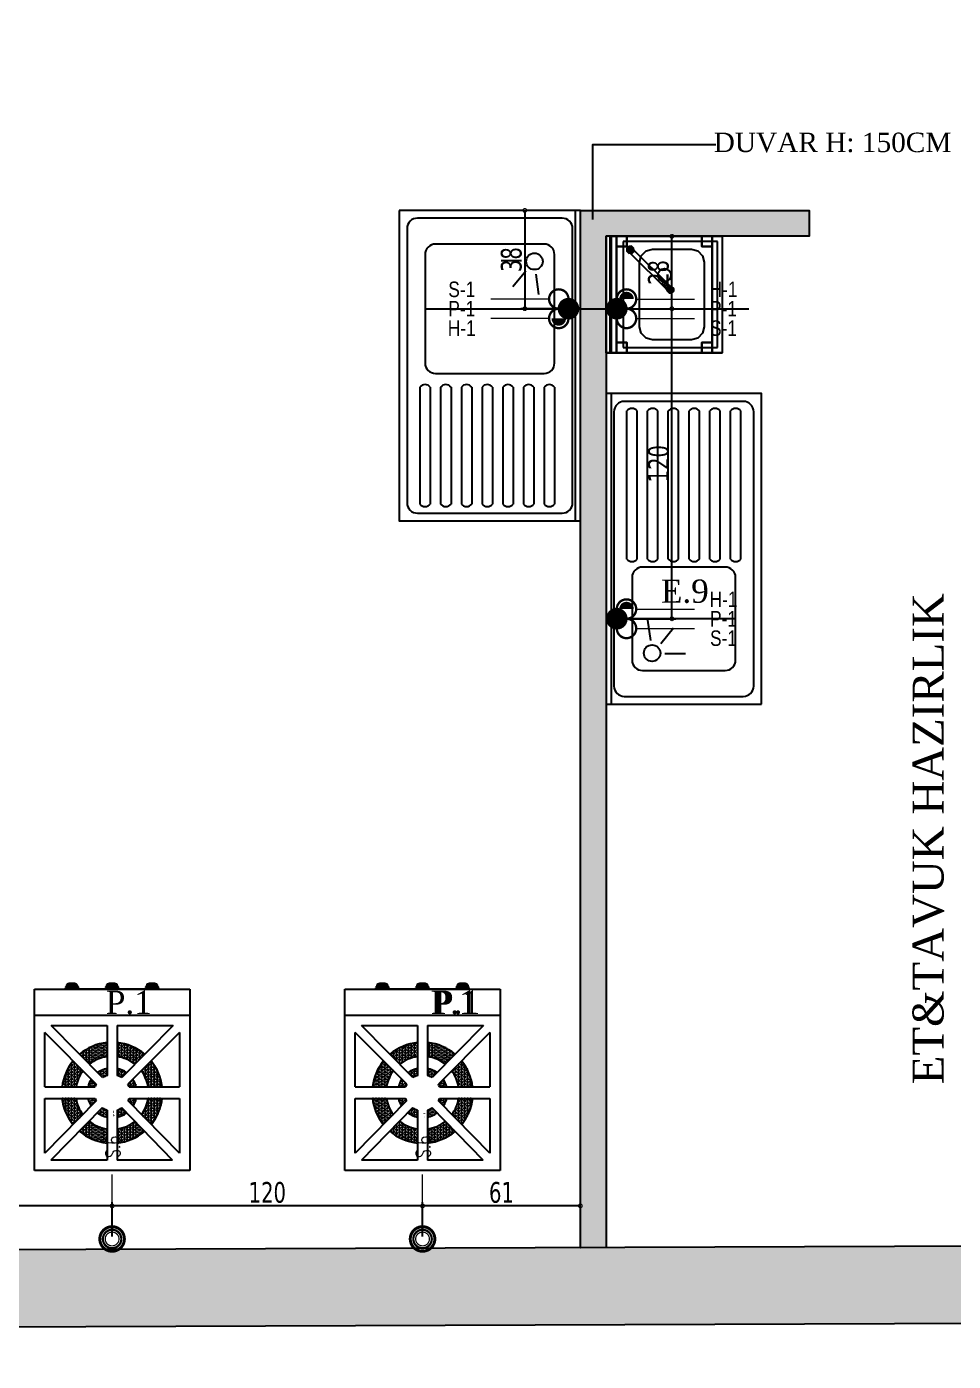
# Model space of a CAD drawing. Header units: millimetres. Extents: x -29311 to -3405, y 28913 to 42880.
# Drawn here: x -15082 to -14724, y 34865 to 35381 of the extents above; entities that cross this region are included whole.
import ezdxf
from ezdxf.enums import TextEntityAlignment as Align

# ---------------------------------------------------------------- set-up
doc = ezdxf.new("R2010")
doc.units = ezdxf.units.MM
doc.linetypes.add('DASHDOT', pattern=[1, 0.5, -0.25, 0, -0.25])
for name, color, linetype in [('A-BA', 1, 'Continuous'), ('A-YAZI', 136, 'Continuous'), ('Duvar-150 cm', 8, 'Continuous'), ('Kıtc-002 Çizgi', 7, 'Continuous')]:
    doc.layers.add(name, color=color, linetype=linetype)
for name, color, linetype, lineweight in [('BA_wall_gyps', 45, 'Continuous', 9), ('PLAN', 253, 'Continuous', 15), ('tarama-betonarme', 252, 'Continuous', 13), ('TES', 7, 'Continuous', 15), ('TES_SU', 150, 'Continuous', 25)]:
    doc.layers.add(name, color=color, linetype=linetype, lineweight=lineweight)
doc.styles.add('antet', font='arial.ttf', dxfattribs={"oblique": 15, "height": 2.75})
doc.styles.add('Dimension Text', font='tahoma.ttf', dxfattribs={"width": 0.8})
doc.styles.add('TESNO', font='romandtw.shx', dxfattribs={"height": 0.8})
doc.styles.add('YAZ-50', font='times.ttf', dxfattribs={"width": 0.9})
doc.dimstyles.new('AYG-OLCU 1 to 2', dxfattribs={"dimtxt": 4, "dimasz": 3, "dimexe": 1.5, "dimexo": 1, "dimgap": 1, "dimtad": 1, "dimdec": 0, "dimdsep": 46, "dimtxsty": 'Dimension Text', "dimblk": 'DOTSMALL', "dimcen": 0, "dimclrd": 256, "dimclre": 256, "dimclrt": 256, "dimadec": 0, "dimazin": 0, "dimtfac": 1, "dimtdec": 0, "dimtofl": 0, "dimtmove": 1, "dimatfit": 3, "dimfxl": 1, "dimarcsym": 0})
pattern_1 = [(0, (863.9996, -4927.1813), (0, 0.6599112), [0.381, -0.762]), (120, (863.9996, -4927.1813), (-0.5714998634, -0.3299556), [0.381, -0.762]), (60, (864.3806, -4927.1813), (-0.5714998634, 0.3299556), [0.381, -0.762])]
pattern_2 = [(0, (1426.2737, -5386.25986), (0, 0.6599112), [0.381, -0.762]), (120, (1426.2737, -5386.25986), (-0.5714998634, -0.3299556), [0.381, -0.762]), (60, (1426.6547, -5386.25986), (-0.5714998634, 0.3299556), [0.381, -0.762])]
pattern_3 = [(0, (1717.6897, -4372.8711), (0, 0.6599112), [0.381, -0.762]), (120, (1717.6897, -4372.8711), (-0.5714998634, -0.3299556), [0.381, -0.762]), (60, (1718.0707, -4372.8711), (-0.5714998634, 0.3299556), [0.381, -0.762])]

# ---------------------------------------------------------------- blocks, each defined once
blk = doc.blocks.new('TEK EVY. SOL DAML.120-70')
at = {"color": 251}
for p, q in [((68.31, -10), (113.46, -10)), ((68.31, -14), (113.46, -14)), ((24.66, -17.24), (32.47, -16.13)), ((68.31, -18), (113.46, -18)), ((19.52, -22.71), (19.52, -30.6)), ((23.43, -21.05), (29.53, -26.06)), ((68.31, -22), (113.46, -22)), ((68.31, -26), (113.46, -26)), ((68.31, -30), (113.46, -30)), ((68.31, -34), (113.46, -34)), ((68.31, -38), (113.46, -38)), ((68.31, -42), (113.46, -42)), ((68.31, -46), (113.46, -46)), ((68.31, -50), (113.46, -50)), ((68.31, -54), (113.46, -54)), ((68.31, -58), (113.46, -58)), ((68.31, -62), (113.46, -62))]:
    blk.add_line(p, q, dxfattribs=at)
for points in [[(0, -70), (120, -70), (120, 0), (0, 0)], [(0, -2), (120, -2), (120, 0), (0, 0)]]:
    blk.add_lwpolyline(points, close=True)
blk.add_lwpolyline([(7, -67), (113, -67, 0.414214), (117, -63), (117, -7, 0.414214), (113, -3), (7, -3, 0.414214), (3, -7), (3, -63, 0.414214)], format="xyb", close=True)
blk.add_lwpolyline([(17, -60), (59, -60, 0.414214), (63, -56), (63, -14, 0.414214), (59, -10), (17, -10, 0.414214), (13, -14), (13, -56, 0.414214)], format="xyb", close=True, dxfattribs=at)
blk.add_circle((19.71, -17.74), 3.19, dxfattribs=at)
for centre, start, end in [((69.81, -12), 126.8699, 233.1301), ((111.96, -12), 306.8699, 53.1301), ((69.81, -20), 126.8699, 233.1301), ((111.96, -20), 306.8699, 53.1301), ((69.81, -28), 126.8699, 233.1301), ((111.96, -28), 306.8699, 53.1301), ((69.81, -36), 126.8699, 233.1301), ((111.96, -36), 306.8699, 53.1301), ((69.81, -44), 126.8699, 233.1301), ((111.96, -44), 306.8699, 53.1301), ((69.81, -52), 126.8699, 233.1301), ((111.96, -52), 306.8699, 53.1301), ((69.81, -60), 126.8699, 233.1301), ((111.96, -60), 306.8699, 53.1301)]:
    blk.add_arc(centre, 2.5, start, end, dxfattribs=at)
blk = doc.blocks.new('el yıkama')
for p, q in [((45, 0), (0, 0)), ((0, 0), (0, -45)), ((0, -45, 81), (0, 0, 81)), ((45, -45), (45, 0)), ((45, -45, 81), (45, 0, 81)), ((0, -1.5, 85), (0, -45, 85)), ((0, -2), (45, -2)), ((45, -1.5, 85), (45, -45, 85)), ((2, -6.5, 83), (2, -43, 83)), ((43, -6.5, 83), (2, -6.5, 83)), ((2, -6.5), (2, -43)), ((43, -6.5), (2, -6.5)), ((43, -43, 83), (43, -6.5, 83)), ((43, -43), (43, -6.5)), ((0, -45), (45, -45)), ((0, -45, 85), (0, -45, 81)), ((0, -45, 81), (45, -45, 81)), ((2, -43, 83), (43, -43, 83)), ((2, -43), (43, -43)), ((45, -45, 85), (45, -45, 81))]:
    blk.add_line(p, q)
at = {"color": 251}
for p, q in [((39.56, -8.26), (23.39, -24.43)), ((24.66, -25.7), (40.83, -9.53)), ((40.31, -8.26), (39.56, -8.26)), ((40.83, -8.78), (40.31, -8.26)), ((40.83, -9.53), (40.83, -8.78)), ((5, -17.9, 60), (5.67, -15.4, 60)), ((5, -17.9), (5.67, -15.4)), ((5.67, -15.4, 60), (7.5, -13.57, 60)), ((5.67, -15.4), (7.5, -13.57)), ((7.5, -13.57, 60), (10, -12.9, 60)), ((7.5, -13.57), (10, -12.9)), ((10, -12.9, 60), (35, -12.9, 60)), ((10, -12.9), (35, -12.9)), ((35, -12.9, 60), (37.5, -13.57, 60)), ((35, -12.9), (37.5, -13.57)), ((37.5, -13.57, 60), (39.33, -15.4, 60)), ((37.5, -13.57), (39.33, -15.4)), ((39.33, -15.4, 60), (40, -17.9, 60)), ((39.33, -15.4), (40, -17.9)), ((5, -32.9, 60), (5, -17.9, 60)), ((5, -32.9), (5, -17.9)), ((40, -17.9, 60), (40, -32.9, 60)), ((40, -17.9), (40, -32.9)), ((23.39, -24.43), (23.39, -25.17)), ((23.39, -25.17), (23.92, -25.7)), ((23.92, -25.7), (24.66, -25.7)), ((5.67, -35.4, 60), (5, -32.9, 60)), ((5.67, -35.4), (5, -32.9)), ((7.5, -37.23, 60), (5.67, -35.4, 60)), ((7.5, -37.23), (5.67, -35.4)), ((39.33, -35.4, 60), (37.5, -37.23, 60)), ((39.33, -35.4), (37.5, -37.23)), ((40, -32.9, 60), (39.33, -35.4, 60)), ((40, -32.9), (39.33, -35.4)), ((10, -37.9, 60), (7.5, -37.23, 60)), ((10, -37.9), (7.5, -37.23)), ((35, -37.9, 60), (10, -37.9, 60)), ((35, -37.9), (10, -37.9)), ((37.5, -37.23, 60), (35, -37.9, 60)), ((37.5, -37.23), (35, -37.9))]:
    blk.add_line(p, q, dxfattribs=at)
at = {"color": 251, "extrusion": (-0.612372, -0.612372, 0.5)}
for p, q in [((38.58, -9.24, 92.87), (38.32, -9.5, 92.22)), ((38.32, -9.5, 92.22), (38.5, -10.06, 91.77)), ((38.5, -10.06, 91.77), (39.03, -10.59, 91.77)), ((39.14, -9.42, 93.33), (38.58, -9.24, 92.87)), ((39.67, -9.95, 93.33), (39.14, -9.42, 93.33)), ((39.85, -10.51, 92.87), (39.67, -9.95, 93.33)), ((39.03, -10.59, 91.77), (39.59, -10.77, 92.22)), ((39.59, -10.77, 92.22), (39.85, -10.51, 92.87))]:
    blk.add_line(p, q, dxfattribs=at)
at = {"color": 251}
blk.add_circle((30, -22.5), 2.5, dxfattribs=at)
for points in [[(0, -1.5, 90), (45, -1.5, 90), (45, 0, 90), (0, 0, 90)], [(45, 0, 90), (0, 0, 90), (0, 0, 81), (45, 0, 81)], [(0, -1.5, 85), (45, -1.5, 85), (45, -1.5, 90), (0, -1.5, 90)], [(41, -4, 81), (41, -4, 45), (4, -4, 45), (4, -4, 81)], [(0, -37, 45), (0, -37, 81), (0, -8, 81), (0, -8, 45)], [(45, -37, 45), (45, -8, 45), (45, -8, 81), (45, -37, 81)], [(4, -41, 63), (41, -41, 63), (41, -41, 81), (4, -41, 81)], [(4, -41, 45), (41, -41, 45), (41, -41, 62.9), (4, -41, 62.9)]]:
    blk.add_3dface(points)
for points in [[(0, -8, 81), (0, -8, 45), (0, -4, 45), (0, -4, 81)], [(0, -8, 45), (0, -8, 45), (0, -8, 45), (0, -4, 45)], [(0, -4, 81), (0, -4, 45), (4, -4, 45), (4, -4, 81)], [(0, -4, 45), (0, -8, 45), (4, -8, 45), (4, -4, 45)], [(4, -4, 81), (4, -4, 81), (0, -4, 81)], [(4, -4, 81), (4, -8, 81), (0, -8, 81), (0, -4, 81)], [(4, -4, 81), (4, -4, 45), (4, -4, 81)], [(4, -4, 45), (4, -8, 45), (4, -8, 81), (4, -4, 81)], [(41, -8, 81), (41, -8, 45), (41, -4, 45), (41, -4, 81)], [(41, -8, 45), (41, -8, 45), (41, -8, 45), (41, -4, 45)], [(41, -4, 81), (41, -4, 45), (45, -4, 45), (45, -4, 81)], [(41, -4, 45), (41, -8, 45), (45, -8, 45), (45, -4, 45)], [(45, -4, 81), (45, -4, 81), (41, -4, 81)], [(45, -4, 81), (45, -8, 81), (41, -8, 81), (41, -4, 81)], [(45, -4, 81), (45, -4, 45), (45, -4, 81)], [(45, -4, 45), (45, -8, 45), (45, -8, 81), (45, -4, 81)], [(4, -8, 81), (4, -8, 45), (0, -8, 45), (0, -8, 81)], [(4, -8, 45), (4, -8, 45), (0, -8, 45)], [(38.84, -8.98, 91.48), (38.32, -9.5, 92.22), (38.58, -9.24, 92.87), (39.3, -8.52, 91.86)], [(38.89, -9.67, 91.22), (38.5, -10.06, 91.77), (38.32, -9.5, 92.22), (38.84, -8.98, 91.48)], [(39.42, -10.2, 91.22), (39.03, -10.59, 91.77), (38.5, -10.06, 91.77), (38.89, -9.67, 91.22)], [(39.29, -7.99, 85), (38.53, -8.75, 85), (38.81, -8.99, 88.99), (39.57, -8.23, 88.99)], [(38.53, -8.75, 85), (38.54, -9.82, 85), (38.91, -9.45, 88.99), (38.81, -8.99, 88.99)], [(38.54, -9.82, 85), (39.3, -10.58, 85), (39.67, -10.21, 88.99), (38.91, -9.45, 88.99)], [(39.3, -8.52, 91.86), (39.99, -8.57, 92.12), (39.14, -9.42, 93.33), (38.58, -9.24, 92.87)], [(39.03, -8.78, 90.47), (38.84, -8.98, 91.48), (39.3, -8.52, 91.86), (39.56, -8.26, 90.47)], [(39.03, -9.53, 90.47), (38.89, -9.67, 91.22), (38.84, -8.98, 91.48), (39.03, -8.78, 90.47)], [(39.56, -10.06, 90.47), (39.42, -10.2, 91.22), (38.89, -9.67, 91.22), (39.03, -9.53, 90.47)], [(39.55, -8.27, 85.34), (39.02, -8.8, 85.34), (39.03, -8.78, 90.47), (39.56, -8.26, 90.47)], [(39.02, -8.8, 85.34), (39.03, -9.54, 85.01), (39.03, -9.53, 90.47), (39.03, -8.78, 90.47)], [(39.03, -9.54, 85.01), (39.55, -10.06, 85.01), (39.56, -10.06, 90.47), (39.03, -9.53, 90.47)], [(39.42, -10.2, 91.22), (40.11, -10.25, 91.48), (39.59, -10.77, 92.22), (39.03, -10.59, 91.77)], [(39.99, -8.57, 92.12), (40.52, -9.1, 92.12), (39.67, -9.95, 93.33), (39.14, -9.42, 93.33)], [(40.33, -8.02, 85.09), (39.29, -7.99, 85), (39.57, -8.23, 88.99), (40.27, -8.25, 88.99)], [(39.56, -8.26, 90.47), (40.31, -8.26, 90.47), (39.99, -8.57, 92.12), (39.3, -8.52, 91.86)], [(39.3, -10.58, 85), (40.37, -10.59, 85), (40.09, -10.27, 89), (39.67, -10.21, 88.99)], [(39.56, -10.06, 90.47), (40.31, -10.06, 90.47), (40.11, -10.25, 91.48), (39.42, -10.2, 91.22)], [(40.27, -8.29, 85.07), (39.55, -8.27, 85.34), (39.56, -8.26, 90.47), (40.31, -8.26, 90.47)], [(39.55, -10.06, 85.01), (40.29, -10.07, 85.34), (40.31, -10.06, 90.47), (39.56, -10.06, 90.47)], [(40.11, -10.25, 91.48), (40.57, -9.79, 91.86), (39.85, -10.51, 92.87), (39.59, -10.77, 92.22)], [(40.52, -9.1, 92.12), (40.57, -9.79, 91.86), (39.85, -10.51, 92.87), (39.67, -9.95, 93.33)], [(40.31, -8.26, 90.47), (40.83, -8.78, 90.47), (40.52, -9.1, 92.12), (39.99, -8.57, 92.12)], [(40.37, -10.59, 85), (41.12, -9.83, 85), (40.85, -9.51, 89), (40.09, -10.27, 89)], [(40.31, -10.06, 90.47), (40.83, -9.53, 90.47), (40.57, -9.79, 91.86), (40.11, -10.25, 91.48)], [(41.09, -8.78, 85.09), (40.33, -8.02, 85.09), (40.27, -8.25, 88.99), (40.84, -8.82, 88.99)], [(40.8, -8.82, 85.07), (40.27, -8.29, 85.07), (40.31, -8.26, 90.47), (40.83, -8.78, 90.47)], [(40.29, -10.07, 85.34), (40.82, -9.54, 85.34), (40.83, -9.53, 90.47), (40.31, -10.06, 90.47)], [(40.83, -8.78, 90.47), (40.83, -9.53, 90.47), (40.57, -9.79, 91.86), (40.52, -9.1, 92.12)], [(40.82, -9.54, 85.34), (40.8, -8.82, 85.07), (40.83, -8.78, 90.47), (40.83, -9.53, 90.47)], [(41.12, -9.83, 85), (41.09, -8.78, 85.09), (40.84, -8.82, 88.99), (40.85, -9.51, 89)], [(45, -8, 81), (45, -8, 45), (41, -8, 45), (41, -8, 81)], [(45, -8, 45), (45, -8, 45), (41, -8, 45)], [(23.81, -23.63, 94.84), (23.12, -24.31, 94.84), (23.12, -24.31, 95.98), (23.81, -23.63, 95.98)], [(23.92, -23.9, 96.55), (23.81, -23.63, 95.98), (23.12, -24.31, 95.98), (23.39, -24.43, 96.55)], [(23.81, -23.63, 94.84), (23.92, -23.9, 94.4), (23.39, -24.43, 94.4), (23.12, -24.31, 94.84)], [(23.12, -24.31, 94.84), (23.12, -25.28, 94.84), (23.12, -25.28, 95.98), (23.12, -24.31, 95.98)], [(23.39, -24.43, 96.55), (23.12, -24.31, 95.98), (23.12, -25.28, 95.98), (23.39, -25.17, 96.55)], [(23.12, -24.31, 94.84), (23.39, -24.43, 94.4), (23.39, -25.17, 94.4), (23.12, -25.28, 94.84)], [(23.39, -25.17, 96.55), (23.12, -25.28, 95.98), (23.81, -25.97, 95.98), (23.92, -25.7, 96.55)], [(23.12, -25.28, 94.84), (23.39, -25.17, 94.4), (23.92, -25.7, 94.4), (23.81, -25.97, 94.84)], [(23.12, -25.28, 94.84), (23.81, -25.97, 94.84), (23.81, -25.97, 95.98), (23.12, -25.28, 95.98)], [(23.92, -23.9, 100.47), (23.39, -24.43, 100.47), (23.65, -24.16, 101.86), (24.11, -23.71, 101.48)], [(23.92, -23.9, 96.55), (23.39, -24.43, 96.55), (23.39, -24.43, 100.47), (23.92, -23.9, 100.47)], [(23.39, -25.17, 100.47), (23.39, -24.43, 100.47), (23.65, -24.16, 101.86), (23.7, -24.86, 102.12)], [(23.39, -24.43, 96.55), (23.39, -25.17, 96.55), (23.39, -25.17, 100.47), (23.39, -24.43, 100.47)], [(23.92, -25.7, 100.47), (23.39, -25.17, 100.47), (23.7, -24.86, 102.12), (24.23, -25.39, 102.12)], [(23.39, -25.17, 96.55), (23.92, -25.7, 96.55), (23.92, -25.7, 100.47), (23.39, -25.17, 100.47)], [(24.11, -23.71, 101.48), (23.65, -24.16, 101.86), (24.37, -23.45, 102.87), (24.64, -23.18, 102.22)], [(23.7, -24.86, 102.12), (23.65, -24.16, 101.86), (24.37, -23.45, 102.87), (24.56, -24.01, 103.33)], [(24.23, -25.39, 102.12), (23.7, -24.86, 102.12), (24.56, -24.01, 103.33), (25.09, -24.53, 103.33)], [(24.78, -23.63, 94.84), (23.81, -23.63, 94.84), (23.81, -23.63, 95.98), (24.78, -23.63, 95.98)], [(24.66, -23.9, 96.55), (24.78, -23.63, 95.98), (23.81, -23.63, 95.98), (23.92, -23.9, 96.55)], [(24.78, -23.63, 94.84), (24.66, -23.9, 94.4), (23.92, -23.9, 94.4), (23.81, -23.63, 94.84)], [(23.92, -25.7, 96.55), (23.81, -25.97, 95.98), (24.78, -25.97, 95.98), (24.66, -25.7, 96.55)], [(23.81, -25.97, 94.84), (23.92, -25.7, 94.4), (24.66, -25.7, 94.4), (24.78, -25.97, 94.84)], [(24.66, -23.9, 100.47), (23.92, -23.9, 100.47), (24.11, -23.71, 101.48), (24.81, -23.76, 101.22)], [(24.66, -23.9, 96.55), (23.92, -23.9, 96.55), (23.92, -23.9, 100.47), (24.66, -23.9, 100.47)], [(24.66, -25.7, 100.47), (23.92, -25.7, 100.47), (24.23, -25.39, 102.12), (24.93, -25.44, 101.86)], [(23.92, -25.7, 96.55), (24.66, -25.7, 96.55), (24.66, -25.7, 100.47), (23.92, -25.7, 100.47)], [(24.81, -23.76, 101.22), (24.11, -23.71, 101.48), (24.64, -23.18, 102.22), (25.2, -23.37, 101.77)], [(24.93, -25.44, 101.86), (24.23, -25.39, 102.12), (25.09, -24.53, 103.33), (25.65, -24.72, 102.87)], [(24.64, -23.18, 102.22), (24.37, -23.45, 102.87), (25.35, -22.47, 103.24), (25.35, -22.47, 102.5)], [(24.56, -24.01, 103.33), (24.37, -23.45, 102.87), (25.35, -22.47, 103.24), (25.73, -22.84, 103.77)], [(25.09, -24.53, 103.33), (24.56, -24.01, 103.33), (25.73, -22.84, 103.77), (26.25, -23.37, 103.77)], [(25.2, -23.37, 101.77), (24.64, -23.18, 102.22), (25.35, -22.47, 102.5), (25.73, -22.84, 101.97)], [(25.19, -24.43, 96.55), (25.46, -24.31, 95.98), (24.78, -23.63, 95.98), (24.66, -23.9, 96.55)], [(25.46, -24.31, 94.84), (25.19, -24.43, 94.4), (24.66, -23.9, 94.4), (24.78, -23.63, 94.84)], [(24.66, -23.9, 100.47), (24.81, -23.76, 101.22), (25.33, -24.28, 101.22), (25.19, -24.43, 100.47)], [(25.19, -24.43, 96.55), (24.66, -23.9, 96.55), (24.66, -23.9, 100.47), (25.19, -24.43, 100.47)], [(25.19, -25.17, 100.47), (25.38, -24.98, 101.48), (24.93, -25.44, 101.86), (24.66, -25.7, 100.47)], [(24.66, -25.7, 96.55), (25.19, -25.17, 96.55), (25.19, -25.17, 100.47), (24.66, -25.7, 100.47)], [(24.66, -25.7, 96.55), (24.78, -25.97, 95.98), (25.46, -25.28, 95.98), (25.19, -25.17, 96.55)], [(24.78, -25.97, 94.84), (24.66, -25.7, 94.4), (25.19, -25.17, 94.4), (25.46, -25.28, 94.84)], [(25.46, -24.31, 94.84), (24.78, -23.63, 94.84), (24.78, -23.63, 95.98), (25.46, -24.31, 95.98)], [(24.78, -25.97, 94.84), (25.46, -25.28, 94.84), (25.46, -25.28, 95.98), (24.78, -25.97, 95.98)], [(24.81, -23.76, 101.22), (25.2, -23.37, 101.77), (25.72, -23.9, 101.77), (25.33, -24.28, 101.22)], [(25.38, -24.98, 101.48), (25.91, -24.46, 102.22), (25.65, -24.72, 102.87), (24.93, -25.44, 101.86)], [(25.65, -24.72, 102.87), (25.09, -24.53, 103.33), (26.25, -23.37, 103.77), (26.63, -23.74, 103.24)], [(25.19, -24.43, 100.47), (25.33, -24.28, 101.22), (25.38, -24.98, 101.48), (25.19, -25.17, 100.47)], [(25.19, -25.17, 96.55), (25.46, -25.28, 95.98), (25.46, -24.31, 95.98), (25.19, -24.43, 96.55)], [(25.46, -25.28, 94.84), (25.19, -25.17, 94.4), (25.19, -24.43, 94.4), (25.46, -24.31, 94.84)], [(25.19, -25.17, 96.55), (25.19, -24.43, 96.55), (25.19, -24.43, 100.47), (25.19, -25.17, 100.47)], [(25.2, -23.37, 101.77), (25.73, -22.84, 101.97), (26.25, -23.37, 101.97), (25.72, -23.9, 101.77)], [(25.33, -24.28, 101.22), (25.72, -23.9, 101.77), (25.91, -24.46, 102.22), (25.38, -24.98, 101.48)], [(25.73, -22.84, 103.77), (25.35, -22.47, 103.24), (26.33, -21.49, 102.87), (26.89, -21.67, 103.33)], [(25.35, -22.47, 102.5), (25.35, -22.47, 103.24), (26.33, -21.49, 102.87), (26.07, -21.75, 102.22)], [(25.73, -22.84, 101.97), (25.35, -22.47, 102.5), (26.07, -21.75, 102.22), (26.26, -22.31, 101.77)], [(25.46, -25.28, 94.84), (25.46, -24.31, 94.84), (25.46, -24.31, 95.98), (25.46, -25.28, 95.98)], [(25.91, -24.46, 102.22), (26.63, -23.74, 102.5), (26.63, -23.74, 103.24), (25.65, -24.72, 102.87)], [(25.72, -23.9, 101.77), (26.25, -23.37, 101.97), (26.63, -23.74, 102.5), (25.91, -24.46, 102.22)], [(26.25, -23.37, 103.77), (25.73, -22.84, 103.77), (26.89, -21.67, 103.33), (27.42, -22.2, 103.33)], [(25.73, -22.84, 101.97), (26.26, -22.31, 101.77), (26.78, -22.84, 101.77), (26.25, -23.37, 101.97)], [(26.63, -23.74, 103.24), (26.25, -23.37, 103.77), (27.42, -22.2, 103.33), (27.61, -22.76, 102.87)], [(26.25, -23.37, 101.97), (26.78, -22.84, 101.77), (27.34, -23.02, 102.22), (26.63, -23.74, 102.5)], [(26.63, -23.74, 102.5), (27.34, -23.02, 102.22), (27.61, -22.76, 102.87), (26.63, -23.74, 103.24)], [(23.81, -25.97, 94.84), (24.78, -25.97, 94.84), (24.78, -25.97, 95.98), (23.81, -25.97, 95.98)], [(0, -41, 81), (0, -41, 45), (0, -37, 45), (0, -37, 81)], [(0, -41, 45), (0, -41, 45), (0, -41, 45), (0, -37, 45)], [(0, -37, 81), (0, -37, 45), (4, -37, 45), (4, -37, 81)], [(0, -37, 45), (0, -41, 45), (4, -41, 45), (4, -37, 45)], [(4, -37, 81), (4, -37, 81), (0, -37, 81)], [(4, -37, 81), (4, -41, 81), (0, -41, 81), (0, -37, 81)], [(4, -41, 81), (4, -41, 45), (0, -41, 45), (0, -41, 81)], [(4, -41, 45), (4, -41, 45), (0, -41, 45)], [(4, -37, 81), (4, -37, 45), (4, -37, 81)], [(4, -37, 45), (4, -41, 45), (4, -41, 81), (4, -37, 81)], [(41, -41, 81), (41, -41, 45), (41, -37, 45), (41, -37, 81)], [(41, -41, 45), (41, -41, 45), (41, -41, 45), (41, -37, 45)], [(41, -37, 81), (41, -37, 45), (45, -37, 45), (45, -37, 81)], [(41, -37, 45), (41, -41, 45), (45, -41, 45), (45, -37, 45)], [(45, -37, 81), (45, -37, 81), (41, -37, 81)], [(45, -37, 81), (45, -41, 81), (41, -41, 81), (41, -37, 81)], [(45, -41, 81), (45, -41, 45), (41, -41, 45), (41, -41, 81)], [(45, -41, 45), (45, -41, 45), (41, -41, 45)], [(45, -37, 81), (45, -37, 45), (45, -37, 81)], [(45, -37, 45), (45, -41, 45), (45, -41, 81), (45, -37, 81)]]:
    blk.add_3dface(points, dxfattribs=at)
blk = doc.blocks.new('tek evy.sağ daml.120-60')
at = {"color": 251}
for p, q in [((56.08, -8), (113.3, -8)), ((56.08, -12), (113.3, -12)), ((24.66, -17.24), (32.47, -16.13)), ((56.08, -16), (113.3, -16)), ((56.08, -20), (113.3, -20)), ((19.52, -22.71), (19.52, -30.6)), ((23.43, -21.05), (29.53, -26.06)), ((56.08, -24), (113.3, -24)), ((56.08, -28), (113.3, -28)), ((56.08, -32), (113.3, -32)), ((56.08, -36), (113.3, -36)), ((56.08, -40), (113.3, -40)), ((56.08, -44), (113.3, -44)), ((56.08, -48), (113.3, -48)), ((56.08, -52), (113.3, -52))]:
    blk.add_line(p, q, dxfattribs=at)
for points in [[(0, -2), (120, -2), (120, 0), (0, 0)], [(0, -60), (120, -60), (120, 0), (0, 0)]]:
    blk.add_lwpolyline(points, close=True)
blk.add_lwpolyline([(7, -57), (113, -57, 0.414214), (117, -53), (117, -7, 0.414214), (113, -3), (7, -3, 0.414214), (3, -7), (3, -53, 0.414214)], format="xyb", close=True)
blk.add_lwpolyline([(17, -50), (49, -50, 0.414214), (53, -46), (53, -14, 0.414214), (49, -10), (17, -10, 0.414214), (13, -14), (13, -46, 0.414214)], format="xyb", close=True, dxfattribs=at)
blk.add_circle((19.71, -17.74), 3.19, dxfattribs=at)
for centre, start, end in [((57.58, -10), 126.8699, 233.1301), ((111.8, -10), 306.8699, 53.1301), ((57.58, -18), 126.8699, 233.1301), ((111.8, -18), 306.8699, 53.1301), ((57.58, -26), 126.8699, 233.1301), ((111.8, -26), 306.8699, 53.1301), ((57.58, -34), 126.8699, 233.1301), ((111.8, -34), 306.8699, 53.1301), ((57.58, -42), 126.8699, 233.1301), ((111.8, -42), 306.8699, 53.1301), ((57.58, -50), 126.8699, 233.1301), ((111.8, -50), 306.8699, 53.1301)]:
    blk.add_arc(centre, 2.5, start, end, dxfattribs=at)
blk = doc.blocks.new('ghggfhh')
at = {"color": 7}
blk.add_lwpolyline([(1188.71, 1333.35), (1193.71, 1333.35), (1193.71, 1333.87), (1188.71, 1333.87)], close=True, dxfattribs=at)
blk.add_lwpolyline([(1188.71, 1333), (1189.21, 1332.53), (1189.21, 1332.51, 0.414214), (1190.21, 1331.51), (1192.21, 1331.51, 0.414214), (1193.21, 1332.51), (1193.21, 1332.53), (1193.71, 1333)], format="xyb", dxfattribs=at)
for points in [[(1188.71, 1333), (1190.71, 1333)], [(1189.35, 1332.74), (1193.07, 1332.74)], [(1189.46, 1332.51), (1192.96, 1332.51)], [(1189.5, 1332.27), (1192.92, 1332.27)], [(1189.62, 1332.04), (1192.79, 1332.04)], [(1189.97, 1331.8), (1192.45, 1331.8)], [(1190.71, 1333.35), (1190.71, 1333)], [(1191.71, 1333.35), (1191.71, 1333)], [(1191.71, 1333), (1193.71, 1333)]]:
    blk.add_lwpolyline(points, dxfattribs=at)
blk = doc.blocks.new('OCAK-60X7X60')
h = blk.add_hatch()
h.set_pattern_fill('HEX', scale=0.12, style=0)
h.set_pattern_definition(pattern_1)
h.paths.add_polyline_path([(93930.84, 14924.61, -0.15121), (93941.46, 14929.1), (93941.46, 14923.68, 0.134245), (93934.61, 14920.75)])
h = blk.add_hatch()
h.set_pattern_fill('HEX', scale=0.12, style=0)
h.set_pattern_definition(pattern_3)
edge = h.paths.add_edge_path()
edge.add_line((93956.07, 14924.52), (93952.29, 14920.66))
edge.add_arc((93943.4, 14909.7), 14.11, 410.9409, 442.11)
edge.add_line((93945.33, 14923.68), (93945.33, 14929.1))
edge.add_arc((93943.4, 14909.7), 19.5, 409.4594, 444.2977, ccw=False)
h = blk.add_hatch()
h.set_pattern_fill('HEX', scale=0.12, style=0)
h.set_pattern_definition(pattern_3)
edge = h.paths.add_edge_path()
edge.add_line((93929.45, 14911.86), (93924.02, 14911.86))
edge.add_arc((93943.4, 14909.7), 19.5, 501.0471, 533.6313, ccw=False)
edge.add_line((93928.23, 14921.96), (93932.04, 14918.08))
edge.add_arc((93943.4, 14909.7), 14.11, 503.5829, 531.1846)
edge = h.paths.add_edge_path()
edge.add_line((93924.04, 14907.37), (93929.48, 14907.37))
edge.add_arc((93943.4, 14909.7), 14.11, 189.5061, 216.9537)
edge.add_line((93932.12, 14901.21), (93928.3, 14897.35))
edge.add_arc((93943.4, 14909.7), 19.5, 186.8655, 219.2675, ccw=False)
h = blk.add_hatch()
h.set_pattern_fill('HEX', scale=0.12, style=0)
h.set_pattern_definition(pattern_3)
edge = h.paths.add_edge_path()
edge.add_line((93962.78, 14911.86), (93957.34, 14911.86))
edge.add_arc((93943.4, 14909.7), 14.11, 368.8154, 396.4171)
edge.add_line((93954.75, 14918.08), (93958.56, 14921.96))
edge.add_arc((93943.4, 14909.7), 19.5, 366.3687, 398.9529, ccw=False)
edge = h.paths.add_edge_path()
edge.add_line((93957.32, 14907.37), (93962.76, 14907.37))
edge.add_arc((93943.4, 14909.7), 19.5, 320.7325, 353.1345, ccw=False)
edge.add_line((93958.49, 14897.35), (93954.67, 14901.21))
edge.add_arc((93943.4, 14909.7), 14.11, 323.0463, 350.4939)
h = blk.add_hatch()
h.set_pattern_fill('HEX', scale=0.12, style=0)
h.set_pattern_definition(pattern_2)
edge = h.paths.add_edge_path()
edge.add_line((93942.46, 14916.58), (93942.46, 14919.25))
edge.add_arc((93943.4, 14909.7), 9.6, 453.5833, 455.6042, ccw=False)
edge.add_line((93942.8, 14919.28), (93942.8, 14916.62))
edge.add_arc((93943.4, 14909.7), 6.95, 454.9536, 457.7539)
edge = h.paths.add_edge_path()
edge.add_line((93939.68, 14915.57), (93937.79, 14917.49))
edge.add_arc((93943.4, 14909.7), 9.6, 461.6436, 485.6993, ccw=False)
edge.add_line((93941.46, 14919.1), (93941.46, 14916.37))
edge.add_arc((93943.4, 14909.7), 6.95, 466.1905, 482.3617)
h = blk.add_hatch()
h.set_pattern_fill('HEX', scale=0.12, style=0)
h.set_pattern_definition(pattern_2)
edge = h.paths.add_edge_path()
edge.add_line((93949.11, 14917.41), (93947.23, 14915.49))
edge.add_arc((93943.4, 14909.7), 6.95, 416.5128, 433.8095)
edge.add_line((93945.33, 14916.37), (93945.33, 14919.1))
edge.add_arc((93943.4, 14909.7), 9.6, 413.4722, 438.3564, ccw=False)
h = blk.add_hatch()
h.set_pattern_fill('HEX', scale=0.12, style=0)
h.set_pattern_definition(pattern_2)
edge = h.paths.add_edge_path()
edge.add_line((93936.79, 14911.86), (93934.04, 14911.86))
edge.add_arc((93943.4, 14909.7), 9.6, 507.9452, 526.9784, ccw=False)
edge.add_line((93935.26, 14914.79), (93937.19, 14912.82))
edge.add_arc((93943.4, 14909.7), 6.95, 513.2586, 521.8628)
edge = h.paths.add_edge_path()
edge.add_line((93934.08, 14907.37), (93936.85, 14907.37))
edge.add_arc((93943.4, 14909.7), 6.95, 199.6008, 208.1576)
edge.add_line((93937.27, 14906.42), (93935.34, 14904.47))
edge.add_arc((93943.4, 14909.7), 9.6, 194.0527, 212.9801, ccw=False)
h = blk.add_hatch()
h.set_pattern_fill('HEX', scale=0.12, style=0)
h.set_pattern_definition(pattern_2)
edge = h.paths.add_edge_path()
edge.add_line((93952.75, 14911.86), (93950, 14911.86))
edge.add_arc((93943.4, 14909.7), 6.95, 378.1372, 386.7414)
edge.add_line((93949.6, 14912.82), (93951.53, 14914.79))
edge.add_arc((93943.4, 14909.7), 9.6, 373.0216, 392.0548, ccw=False)
edge = h.paths.add_edge_path()
edge.add_line((93949.94, 14907.37), (93952.71, 14907.37))
edge.add_arc((93943.4, 14909.7), 9.6, 327.0199, 345.9473, ccw=False)
edge.add_line((93951.45, 14904.47), (93949.52, 14906.42))
edge.add_arc((93943.4, 14909.7), 6.95, 331.8424, 340.3992)
h = blk.add_hatch()
h.set_pattern_fill('HEX', scale=0.12, style=0)
h.set_pattern_definition(pattern_1)
h.paths.add_polyline_path([(93939.7, 14903.81, 0.069711), (93941.46, 14903.02), (93941.46, 14900.29, -0.105116), (93937.8, 14901.9)])
h = blk.add_hatch()
h.set_pattern_fill('HEX', scale=0.12, style=0)
h.set_pattern_definition(pattern_2)
edge = h.paths.add_edge_path()
edge.add_line((93945.33, 14900.29), (93945.33, 14903.02))
edge.add_arc((93943.4, 14909.7), 6.95, 286.1905, 302.1412)
edge.add_line((93947.09, 14903.81), (93948.99, 14901.9))
edge.add_arc((93943.4, 14909.7), 9.6, 281.6436, 305.6463, ccw=False)
h = blk.add_hatch()
h.set_pattern_fill('HEX', scale=0.12, style=0)
h.set_pattern_definition(pattern_3)
edge = h.paths.add_edge_path()
edge.add_line((93930.79, 14894.82), (93934.6, 14898.66))
edge.add_arc((93943.4, 14909.7), 14.11, 231.4423, 262.11)
edge.add_line((93941.46, 14895.72), (93941.46, 14890.29))
edge.add_arc((93943.4, 14909.7), 19.5, 229.7403, 264.2977, ccw=False)
h = blk.add_hatch()
h.set_pattern_fill('HEX', scale=0.12, style=0)
h.set_pattern_definition(pattern_3)
edge = h.paths.add_edge_path()
edge.add_line((93952.19, 14898.66), (93956, 14894.82))
edge.add_arc((93943.4, 14909.7), 19.5, 275.7023, 310.2597, ccw=False)
edge.add_line((93945.33, 14890.29), (93945.33, 14895.72))
edge.add_arc((93943.4, 14909.7), 14.11, 277.89, 308.5577)
at = {"color": 7}
for p, q in [((93913.4, 14869.7), (93913.4, 14939.7)), ((93913.4, 14939.7), (93973.4, 14939.7)), ((93913.4, 14879.7), (93913.4, 14939.7)), ((93913.4, 14939.7), (93973.4, 14939.7)), ((93920.01, 14935.7), (93941.46, 14935.7)), ((93920.01, 14935.7), (93939.68, 14915.57)), ((93941.46, 14916.37), (93941.46, 14935.7)), ((93945.33, 14935.7), (93967.02, 14935.7)), ((93945.33, 14916.37), (93945.33, 14935.7)), ((93947.23, 14915.49), (93967.02, 14935.7)), ((93973.4, 14939.7), (93973.4, 14869.7)), ((93973.4, 14939.7), (93973.4, 14879.7)), ((93917.4, 14911.86), (93917.4, 14933)), ((93917.4, 14933), (93937.19, 14912.82)), ((93949.6, 14912.82), (93969.4, 14933)), ((93969.4, 14933), (93969.4, 14911.86)), ((93917.4, 14886.34), (93917.4, 14907.37)), ((93917.4, 14886.34), (93937.27, 14906.42)), ((93949.52, 14906.42), (93969.4, 14886.34)), ((93969.4, 14907.37), (93969.4, 14886.34)), ((93919.79, 14883.7), (93939.7, 14903.81)), ((93941.46, 14883.7), (93941.46, 14903.02)), ((93945.33, 14883.7), (93945.33, 14903.02)), ((93947.09, 14903.81), (93967, 14883.7)), ((93973.4, 14879.7), (93913.4, 14879.7)), ((93973.4, 14879.7), (93913.4, 14879.7)), ((93941.46, 14883.7), (93919.79, 14883.7)), ((93967, 14883.7), (93945.33, 14883.7))]:
    blk.add_line(p, q, dxfattribs=at)
blk.add_line((93930.45, 14869.7), (93956.45, 14869.7))
for points in [[(93936.79, 14911.86), (93917.4, 14911.86)], [(93969.4, 14911.86), (93950, 14911.86)], [(93936.85, 14907.37), (93917.4, 14907.37)], [(93969.4, 14907.37), (93949.94, 14907.37)], [(93973.4, 14869.7), (93913.4, 14869.7)]]:
    blk.add_lwpolyline(points, dxfattribs=at)
for radius, start, end in [(19.5, 95.7023, 130.0965), (19.5, 49.4594, 84.2977), (19.5, 141.0471, 173.6313), (14.11, 97.89, 128.4738), (14.11, 50.9409, 82.11), (19.5, 6.3687, 38.9529), (14.11, 143.5829, 171.1846), (9.6, 101.6436, 125.6993), (6.95, 106.1905, 122.3617), (6.95, 106.1905, 122.3617), (6.95, 56.5128, 74.2519), (9.6, 53.4722, 78.3564), (6.95, 56.5128, 73.8095), (14.11, 8.8154, 36.4171), (9.6, 147.9452, 166.9784), (6.95, 153.2586, 161.8628), (6.95, 153.2586, 161.8628), (6.95, 18.1372, 26.7414), (9.6, 13.0216, 32.0548), (19.5, 186.8655, 219.2675), (14.11, 189.5061, 216.9537), (9.6, 194.0527, 212.9801), (6.95, 199.6008, 208.1576), (6.95, 199.6008, 208.1576), (6.95, 331.8424, 340.3992), (9.6, 327.0199, 345.9473), (14.11, 323.0463, 350.4939), (19.5, 320.7325, 353.1345), (9.6, 234.3537, 258.3564), (6.95, 237.8588, 253.8095), (6.95, 237.8588, 253.8095), (6.95, 284.7098, 302.1412), (6.95, 286.1905, 302.1412), (9.6, 281.6436, 305.6463), (19.5, 229.7403, 264.2977), (14.11, 231.4423, 262.11), (14.11, 277.89, 308.5577), (19.5, 275.7023, 310.2597)]:
    blk.add_arc((93943.4, 14909.7), radius, start, end, dxfattribs=at)
at = {"color": 7, "xscale": -1}
for p in [(95119.16, 13535.82), (95134.66, 13535.82), (95150.16, 13535.82)]:
    blk.add_blockref('ghggfhh', p, dxfattribs=at)
blk = doc.blocks.new('v-sp')
at = {"layer": 'TES_SU', "linetype": 'Continuous', "const_width": 5.58}
blk.add_lwpolyline([(-2.79, 0, 1), (2.79, 0, 1)], format="xyb", close=True, dxfattribs=at)
blk = doc.blocks.new('v-sg')
at = {"layer": 'TES_SU', "linetype": 'Continuous', "const_width": 1.2}
blk.add_lwpolyline([(-5, 0, 1), (5, 0, 1)], format="xyb", close=True, dxfattribs=at)
blk = doc.blocks.new('v-h')
at = {"layer": 'TES_SU', "linetype": 'Continuous', "const_width": 1.2}
blk.add_lwpolyline([(0, -5, 1), (0, 5, 1)], format="xyb", close=True, dxfattribs=at)
at = {"layer": 'TES_SU', "linetype": 'Continuous', "const_width": 3.744}
for points in [[(0, 1.872, 0.4142136), (-1.872, 0, 1)], [(-1.872, 0, 0.4142136), (0, -1.872, 1)]]:
    blk.add_lwpolyline(points, format="xyb", dxfattribs=at)
blk = doc.blocks.new('T-EEN100')
at = {"layer": 'TES_SU', "linetype": 'Continuous', "lineweight": 9}
for points in [[(25, 0), (25, -35)], [(30, -5), (30, -35)]]:
    blk.add_lwpolyline(points, dxfattribs=at)
at = {"layer": 'TES_SU', "linetype": 'Continuous', "lineweight": 15}
blk.add_lwpolyline([(20, -5), (20, -35)], dxfattribs=at)
at = {"linetype": 'Continuous', "rotation": 270}
for name, p in [('v-sp', (25, 5)), ('v-sg', (30, 0))]:
    blk.add_blockref(name, p, dxfattribs=at)
at = {"layer": 'PLAN', "linetype": 'Continuous'}
blk.add_blockref('v-h', (20, 0), dxfattribs=at)
at = {"layer": 'TES_SU', "linetype": 'Continuous', "style": 'TESNO', "width": 0.7}
for tag, p in [('HNO', (15, -50, 1)), ('PNO', (25, -50, 1)), ('SNO', (35, -50, 1))]:
    blk.add_attdef(tag, text='', height=8, rotation=90, dxfattribs=at).set_placement(p, align=Align.MIDDLE)
blk = doc.blocks.new('v-sy')
at = {"layer": 'TES_SU', "linetype": 'Continuous'}
for points, const_width in [([(0, 5, 1), (0, -5, 1)], 1.2), ([(0, 2.8, 1), (0, -2.8, 1)], 0.5)]:
    blk.add_lwpolyline(points, format="xyb", close=True, dxfattribs=dict(at, const_width=const_width))
blk = doc.blocks.new('Yumuşak su')
at = {"layer": 'TES_SU', "linetype": 'Continuous', "lineweight": 9}
blk.add_lwpolyline([(104228.59, 3698.12), (104249.97, 3698.12)], dxfattribs=at)
at = {"linetype": 'Continuous', "xscale": -0.7125000000000004, "yscale": 0.7125000000000004, "zscale": 0.7125, "rotation": 180}
blk.add_blockref('v-sg', (104225.03, 3698.12), dxfattribs=at)
at = {"layer": 'TES', "linetype": 'DASHDOT', "xscale": 0.95, "yscale": 0.95, "zscale": 0.95}
blk.add_blockref('v-sy', (104225.03, 3698.12), dxfattribs=at)
at = {"layer": 'TES_SU', "linetype": 'Continuous', "style": 'TESNO', "width": 0.7}
blk.add_attdef('SNO', text='', height=5.7, dxfattribs=at).set_placement((104260.65, 3697.86, 0.71), align=Align.MIDDLE)
blk = doc.blocks.new('_DotSmall')
at = {"color": 0, "linetype": 'ByBlock', "const_width": 0.5}
blk.add_lwpolyline([(-0.0625, 0, 1), (0.0625, 0, 1)], format="xyb", close=True, dxfattribs=at)
blk = doc.blocks.new('*D321')
at = {"layer": 'DEFPOINTS', "color": 0, "transparency": 16777216}
for p in [(-14928.97, 34925.5), (-14928.97, 34912.72), (-14867.97, 34909.47)]:
    blk.add_point(p, dxfattribs=at)
at = {"layer": 'TES_SU', "lineweight": -2, "transparency": 16777216}
for p, q in [((-14928.97, 34913.72), (-14928.97, 34927)), ((-14867.97, 34925.5), (-14928.97, 34925.5)), ((-14867.97, 34910.47), (-14867.97, 34927))]:
    blk.add_line(p, q, dxfattribs=at)
at = {"layer": 'TES_SU', "lineweight": -2, "transparency": 16777216, "xscale": 3, "yscale": 3, "zscale": 3, "rotation": 180}
blk.add_blockref('_DotSmall', (-14928.97, 34925.5), dxfattribs=at)
at = {"layer": 'TES_SU', "lineweight": -2, "transparency": 16777216, "xscale": 3, "yscale": 3, "zscale": 3}
blk.add_blockref('_DotSmall', (-14867.97, 34925.5), dxfattribs=at)
at = {"layer": 'TES_SU', "transparency": 16777216, "insert": (-14898.47, 34930.66), "char_height": 8, "attachment_point": 5, "style": 'Dimension Text'}
blk.add_mtext('61', dxfattribs=at)
blk = doc.blocks.new('*D322')
at = {"layer": 'DEFPOINTS', "color": 0, "transparency": 16777216}
for p in [(-15048.97, 34925.5), (-15048.97, 34912.72), (-14928.97, 34912.72)]:
    blk.add_point(p, dxfattribs=at)
at = {"layer": 'TES_SU', "lineweight": -2, "transparency": 16777216}
for p, q in [((-15048.97, 34913.72), (-15048.97, 34927)), ((-14928.97, 34925.5), (-15048.97, 34925.5)), ((-14928.97, 34913.72), (-14928.97, 34927))]:
    blk.add_line(p, q, dxfattribs=at)
at = {"layer": 'TES_SU', "lineweight": -2, "transparency": 16777216, "xscale": 3, "yscale": 3, "zscale": 3, "rotation": 180}
blk.add_blockref('_DotSmall', (-15048.97, 34925.5), dxfattribs=at)
at = {"layer": 'TES_SU', "lineweight": -2, "transparency": 16777216, "xscale": 3, "yscale": 3, "zscale": 3}
blk.add_blockref('_DotSmall', (-14928.97, 34925.5), dxfattribs=at)
at = {"layer": 'TES_SU', "transparency": 16777216, "insert": (-14988.97, 34930.67), "char_height": 8, "attachment_point": 5, "style": 'Dimension Text'}
blk.add_mtext('120', dxfattribs=at)
blk = doc.blocks.new('*D323')
at = {"layer": 'DEFPOINTS', "color": 0, "transparency": 16777216}
for p in [(-15168.97, 34925.5), (-15168.97, 34912.72), (-15048.97, 34912.72)]:
    blk.add_point(p, dxfattribs=at)
at = {"layer": 'TES_SU', "lineweight": -2, "transparency": 16777216}
for p, q in [((-15168.97, 34913.72), (-15168.97, 34927)), ((-15048.97, 34925.5), (-15168.97, 34925.5)), ((-15048.97, 34913.72), (-15048.97, 34927))]:
    blk.add_line(p, q, dxfattribs=at)
at = {"layer": 'TES_SU', "lineweight": -2, "transparency": 16777216, "xscale": 3, "yscale": 3, "zscale": 3, "rotation": 180}
blk.add_blockref('_DotSmall', (-15168.97, 34925.5), dxfattribs=at)
at = {"layer": 'TES_SU', "lineweight": -2, "transparency": 16777216, "xscale": 3, "yscale": 3, "zscale": 3}
blk.add_blockref('_DotSmall', (-15048.97, 34925.5), dxfattribs=at)
at = {"layer": 'TES_SU', "transparency": 16777216, "insert": (-15108.97, 34930.67), "char_height": 8, "attachment_point": 5, "style": 'Dimension Text'}
blk.add_mtext('120', dxfattribs=at)
blk = doc.blocks.new('*D329')
at = {"layer": 'DEFPOINTS', "color": 0, "transparency": 16777216}
for p in [(-14867.97, 35310.19), (-14889.44, 35272.19), (-14867.97, 35272.19)]:
    blk.add_point(p, dxfattribs=at)
at = {"layer": 'TES_SU', "lineweight": -2, "transparency": 16777216}
for p, q in [((-14868.97, 35310.19), (-14890.94, 35310.19)), ((-14889.44, 35310.19), (-14889.44, 35272.19)), ((-14868.97, 35272.19), (-14890.94, 35272.19))]:
    blk.add_line(p, q, dxfattribs=at)
at = {"layer": 'TES_SU', "lineweight": -2, "transparency": 16777216, "xscale": 3, "yscale": 3, "zscale": 3}
for p, rotation in [((-14889.44, 35310.19), 90), ((-14889.44, 35272.19), 270)]:
    blk.add_blockref('_DotSmall', p, dxfattribs=dict(at, rotation=rotation))
at = {"layer": 'TES_SU', "transparency": 16777216, "insert": (-14894.62, 35291.19), "char_height": 8, "attachment_point": 5, "rotation": 90, "style": 'Dimension Text'}
blk.add_mtext('38', dxfattribs=at)
blk = doc.blocks.new('*D330')
at = {"layer": 'DEFPOINTS', "color": 0, "transparency": 16777216}
for p in [(-14857.97, 35300.19), (-14832.58, 35300.19), (-14853.88, 35272.19)]:
    blk.add_point(p, dxfattribs=at)
at = {"layer": 'TES_SU', "lineweight": -2, "transparency": 16777216}
for p, q in [((-14856.97, 35300.19), (-14831.08, 35300.19)), ((-14832.58, 35272.19), (-14832.58, 35300.19)), ((-14852.88, 35272.19), (-14831.08, 35272.19))]:
    blk.add_line(p, q, dxfattribs=at)
at = {"layer": 'TES_SU', "lineweight": -2, "transparency": 16777216, "xscale": 3, "yscale": 3, "zscale": 3}
for p, rotation in [((-14832.58, 35300.19), 90), ((-14832.58, 35272.19), 270)]:
    blk.add_blockref('_DotSmall', p, dxfattribs=dict(at, rotation=rotation))
at = {"layer": 'TES_SU', "transparency": 16777216, "insert": (-14837.76, 35286.19), "char_height": 8, "attachment_point": 5, "rotation": 90, "style": 'Dimension Text'}
blk.add_mtext('28', dxfattribs=at)
blk = doc.blocks.new('*D331')
at = {"layer": 'DEFPOINTS', "color": 0, "transparency": 16777216}
for p in [(-14853.88, 35272.19), (-14832.58, 35272.19), (-14853.88, 35152.39)]:
    blk.add_point(p, dxfattribs=at)
at = {"layer": 'TES_SU', "lineweight": -2, "transparency": 16777216}
for p, q in [((-14852.88, 35272.19), (-14831.08, 35272.19)), ((-14832.58, 35152.39), (-14832.58, 35272.19)), ((-14852.88, 35152.39), (-14831.08, 35152.39))]:
    blk.add_line(p, q, dxfattribs=at)
at = {"layer": 'TES_SU', "lineweight": -2, "transparency": 16777216, "xscale": 3, "yscale": 3, "zscale": 3}
for p, rotation in [((-14832.58, 35272.19), 90), ((-14832.58, 35152.39), 270)]:
    blk.add_blockref('_DotSmall', p, dxfattribs=dict(at, rotation=rotation))
at = {"layer": 'TES_SU', "transparency": 16777216, "insert": (-14837.74, 35212.29), "char_height": 8, "attachment_point": 5, "rotation": 90, "style": 'Dimension Text'}
blk.add_mtext('120', dxfattribs=at)

msp = doc.modelspace()

# ---------------------------------------------------------------- hatches: boundary and pattern name
at = {"layer": 'Duvar-150 cm'}
h = msp.add_hatch(color=256, dxfattribs=at)
h.dxf.hatch_style = 1
h.paths.add_polyline_path([(-14857.97, 34969.39), (-14857.97, 35300.19), (-14779.57, 35300.19), (-14779.57, 35310.19), (-14867.97, 35310.19), (-14867.97, 35300.19), (-14867.97, 34909.47), (-14857.97, 34909.5)])
h.paths.add_polyline_path([(-14502.38, 35310.12), (-14689.57, 35310.12), (-14689.57, 35300.12), (-14597.38, 35300.12), (-14597.38, 34910.15), (-14587.38, 34910.18), (-14587.38, 35300.12), (-14542.38, 35300.12), (-14502.38, 35300.12)])
h.paths.add_polyline_path([(-14585.1, 35050.34), (-14585.1, 35072.91), (-14598.57, 35072.91), (-14598.57, 35050.34)], flags=25)
at = {"layer": 'tarama-betonarme'}
h = msp.add_hatch(dxfattribs=at)
h.set_pattern_fill('ANSI35', color=256, scale=25, style=0)
h.set_pattern_definition([(45, (-65876.5644, 50245.5134), (-4.4194174, 4.4194174), []), (45, (-65872.145, 50245.5134), (-4.4194174, 4.4194174), [7.8125, -1.5625, 0, -1.5625])])
h.paths.add_polyline_path([(-18785.37, 34895.54), (-19021.29, 36702.95), (-14216.73, 36889.18), (-13835.02, 34913.14)], flags=16)
h.paths.add_polyline_path([(-18811.7, 34865.45), (-19055.29, 36731.65), (-14192.15, 36920.15), (-13798.7, 34883.26)])

# ---------------------------------------------------------------- linework, layer by layer
at = {"layer": 'A-BA'}
msp.add_line((-13798.7, 34883.26), (-18811.7, 34865.45), dxfattribs=at)
msp.add_lwpolyline([(-19021.29, 36702.95), (-18785.37, 34895.54), (-13835.02, 34913.14)], dxfattribs=at)
at = {"layer": 'A-YAZI'}
msp.add_lwpolyline([(-14863.13, 35306.71), (-14863.13, 35335.61), (-14815.66, 35335.61)], dxfattribs=at)
at = {"layer": 'Duvar-150 cm'}
msp.add_lwpolyline([(-14867.97, 35310.19), (-14779.57, 35310.19), (-14779.57, 35300.19), (-14857.97, 35300.19), (-14857.97, 34909.39), (-14867.97, 34909.28), (-14867.97, 35300.19), (-14867.97, 35300.19), (-14867.97, 35310.19)], dxfattribs=at)
at = {"layer": 'TES_SU'}
for p, q in [((-14927.97, 35272.19), (-14802.82, 35272.19)), ((-14807.97, 35152.39), (-14857.97, 35152.39))]:
    msp.add_line(p, q, dxfattribs=at)

# ---------------------------------------------------------------- block references
at = {"rotation": 180}
for p in [(78894.43, 49878.91), (79014.43, 49878.91)]:
    msp.add_blockref('OCAK-60X7X60', p, dxfattribs=at)
at = {"layer": 'BA_wall_gyps', "color": 5, "ltscale": 100}
ref = msp.add_blockref('T-EEN100', (-14876.31, 35253.44), dxfattribs=dict(at, xscale=-0.75, yscale=0.75, zscale=0.75, rotation=270))
ref.add_attrib('PNO', 'P-1', dxfattribs={"layer": 'TES_SU', "color": 5, "linetype": 'Continuous', "height": 6, "style": 'antet', "width": 0.8}).set_placement((-14913.81, 35272.19, 0.75), align=Align.MIDDLE)
ref.add_attrib('SNO', 'S-1', dxfattribs={"layer": 'TES_SU', "color": 5, "linetype": 'Continuous', "height": 6, "style": 'antet', "width": 0.8}).set_placement((-14913.81, 35279.69, 0.75), align=Align.MIDDLE)
ref.add_attrib('HNO', 'H-1', dxfattribs={"layer": 'TES_SU', "color": 5, "linetype": 'Continuous', "height": 6, "style": 'antet', "width": 0.8}).set_placement((-14913.81, 35264.69, 0.75), align=Align.MIDDLE)
ref = msp.add_blockref('T-EEN100', (-14850.13, 35290.94), dxfattribs=dict(at, xscale=-0.75, yscale=0.75, zscale=0.75, rotation=90))
ref.add_attrib('PNO', 'P-1', dxfattribs={"layer": 'TES_SU', "color": 5, "linetype": 'Continuous', "height": 6, "rotation": 180, "style": 'antet', "text_generation_flag": 6, "width": 0.8}).set_placement((-14812.63, 35272.19, 0.75), align=Align.MIDDLE)
ref.add_attrib('SNO', 'S-1', dxfattribs={"layer": 'TES_SU', "color": 5, "linetype": 'Continuous', "height": 6, "rotation": 180, "style": 'antet', "text_generation_flag": 6, "width": 0.8}).set_placement((-14812.63, 35264.69, 0.75), align=Align.MIDDLE)
ref.add_attrib('HNO', 'H-1', dxfattribs={"layer": 'TES_SU', "color": 5, "linetype": 'Continuous', "height": 6, "rotation": 180, "style": 'antet', "text_generation_flag": 6, "width": 0.8}).set_placement((-14812.63, 35279.69, 0.75), align=Align.MIDDLE)
ref = msp.add_blockref('T-EEN100', (-14850.13, 35171.14), dxfattribs=dict(at, xscale=-0.75, yscale=0.75, zscale=0.75, rotation=90))
ref.add_attrib('PNO', 'P-1', dxfattribs={"layer": 'TES_SU', "color": 5, "linetype": 'Continuous', "height": 6, "rotation": 180, "style": 'antet', "text_generation_flag": 6, "width": 0.8}).set_placement((-14812.63, 35152.39, 0.75), align=Align.MIDDLE)
ref.add_attrib('SNO', 'S-1', dxfattribs={"layer": 'TES_SU', "color": 5, "linetype": 'Continuous', "height": 6, "rotation": 180, "style": 'antet', "text_generation_flag": 6, "width": 0.8}).set_placement((-14812.63, 35144.89, 0.75), align=Align.MIDDLE)
ref.add_attrib('HNO', 'H-1', dxfattribs={"layer": 'TES_SU', "color": 5, "linetype": 'Continuous', "height": 6, "rotation": 180, "style": 'antet', "text_generation_flag": 6, "width": 0.8}).set_placement((-14812.63, 35159.89, 0.75), align=Align.MIDDLE)
at = {"layer": 'Kıtc-002 Çizgi', "lineweight": -2}
for name, p, rotation in [('TEK EVY. SOL DAML.120-70', (-14867.97, 35310.19), 270), ('el yıkama', (-14857.97, 35255.19), 89.99999999999999), ('tek evy.sağ daml.120-60', (-14857.97, 35119.39), 89.99999999999999)]:
    msp.add_blockref(name, p, dxfattribs=dict(at, rotation=rotation))
at = {"layer": 'TES_SU', "rotation": 90}
for p in [(-11350.85, -69312.31), (-11230.85, -69312.31)]:
    msp.add_blockref('Yumuşak su', p, dxfattribs=at).add_auto_attribs({'SNO': 'S.6'})

# ---------------------------------------------------------------- texts
at = {"layer": 'A-YAZI', "style": 'YAZ-50'}
msp.add_text('DUVAR H: 150CM', height=7.5, dxfattribs=at).set_placement((-14770.48, 35332.73), align=Align.CENTER)
at = {"layer": 'A-YAZI', "color": 7, "style": 'YAZ-50'}
for s, p in [('E.9', (-14827.57, 35158.56)), ('P.1', (-15042.51, 34999.69)), ('P.1', (-14916.93, 34999.69)), ('P.1', (-14915.65, 34999.69))]:
    msp.add_text(s, height=9, dxfattribs=at).set_placement(p, align=Align.CENTER)
at = {"layer": 'A-YAZI', "style": 'YAZ-50'}
msp.add_text('ET&TAVUK HAZIRLIK', height=12, rotation=90, dxfattribs=at).set_placement((-14727.55, 35067.39), align=Align.CENTER)

# ---------------------------------------------------------------- dimensions: what is measured, and where the dimension line sits
at = {"layer": 'TES_SU'}
for base, p1, p2, picture, middle in [((-14889.44, 35272.19), (-14867.97, 35310.19), (-14867.97, 35272.19), '*D329', (-14894.62, 35291.19)), ((-14832.58, 35300.19), (-14853.88, 35272.19), (-14857.97, 35300.19), '*D330', (-14837.76, 35286.19)), ((-14832.58, 35272.19), (-14853.88, 35152.39), (-14853.88, 35272.19), '*D331', (-14837.74, 35212.29))]:
    dim = msp.add_linear_dim(base=base, p1=p1, p2=p2, angle=90, dimstyle='AYG-OLCU 1 to 2', override={"dimtxt": 8, "dimfxl": 30, "dimfxlon": 1}, dxfattribs=at)
    dim.commit()
    dim.dimension.update_dxf_attribs({"geometry": picture, "text_midpoint": middle})
for base, p1, p2, picture, middle in [((-15168.97, 34925.5), (-15048.97, 34912.72), (-15168.97, 34912.72), '*D323', (-15108.97, 34930.67)), ((-15048.97, 34925.5), (-14928.97, 34912.72), (-15048.97, 34912.72), '*D322', (-14988.97, 34930.67)), ((-14928.97, 34925.5), (-14867.97, 34909.47), (-14928.97, 34912.72), '*D321', (-14898.47, 34930.66))]:
    dim = msp.add_linear_dim(base=base, p1=p1, p2=p2, dimstyle='AYG-OLCU 1 to 2', override={"dimtxt": 8, "dimfxl": 30, "dimfxlon": 1}, dxfattribs=at)
    dim.commit()
    dim.dimension.update_dxf_attribs({"geometry": picture, "text_midpoint": middle})

doc.saveas('drawing.dxf')
